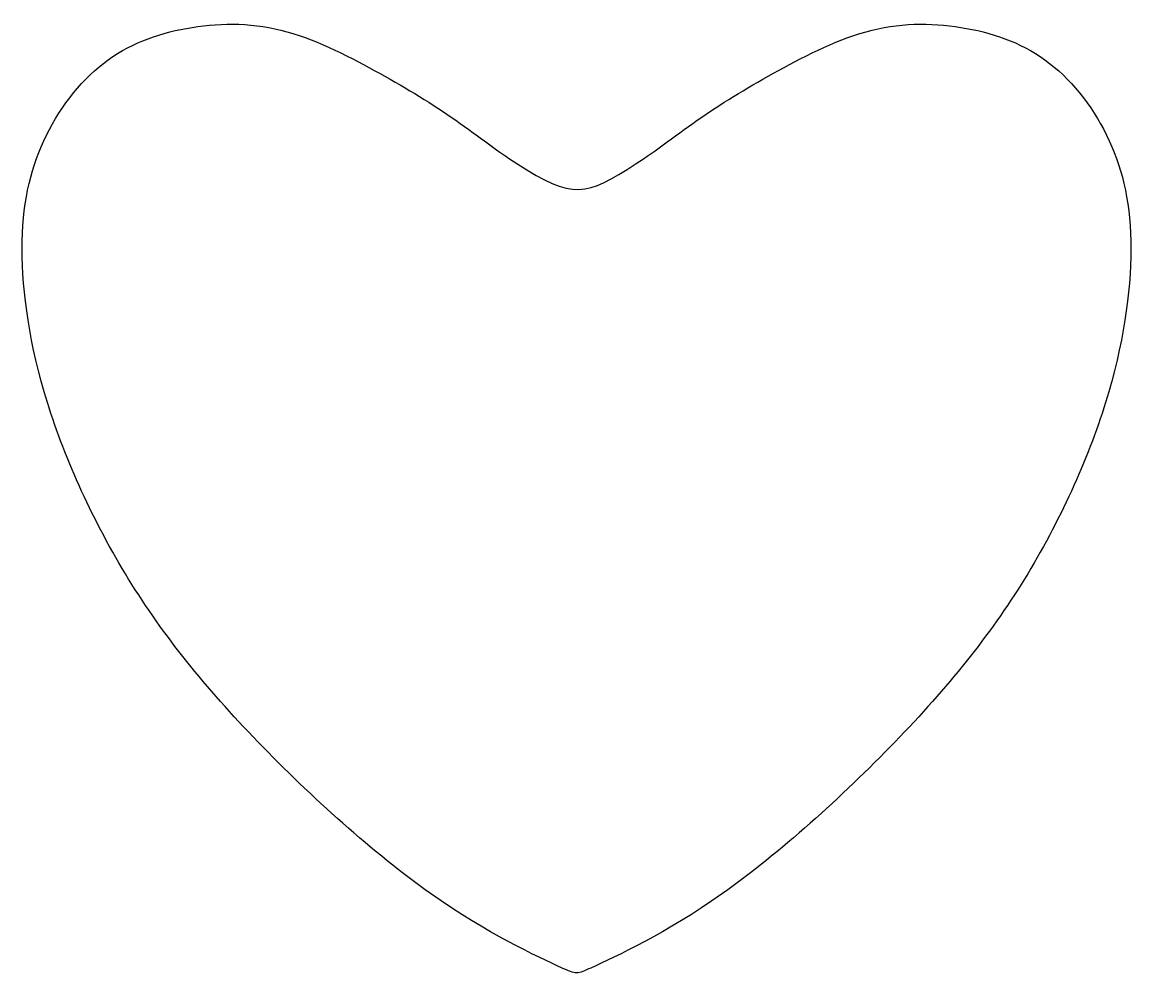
# Model space of a CAD drawing. Header units: millimetres. Extents: x -1234 to 1259, y 230 to 2117.
# Drawn here: x 1024.6 to 1041.62, y 1620.3 to 1634.9 of the extents above; entities that cross this region are included whole.
import ezdxf

# ---------------------------------------------------------------- set-up
doc = ezdxf.new("R2010")
doc.units = ezdxf.units.MM
doc.header["$MEASUREMENT"] = 0
doc.layers.add('layer 1', color=7, linetype='Continuous')

msp = doc.modelspace()

# ---------------------------------------------------------------- linework, layer by layer
at = {"layer": 'layer 1', "color": 2}
msp.add_open_spline([(1032.1922, 1632.7273), (1031.9, 1632.9169), (1031.5512, 1633.19), (1031.1868, 1633.4405), (1031.1868, 1633.4405), (1030.8238, 1633.691), (1030.445, 1633.9177), (1030.0052, 1634.1597), (1030.0052, 1634.1597), (1029.5677, 1634.3981), (1029.0653, 1634.6546), (1028.5704, 1634.777), (1028.5704, 1634.777), (1028.0748, 1634.8997), (1027.5841, 1634.8905), (1027.1204, 1634.8049), (1027.1204, 1634.8049), (1026.6591, 1634.7218), (1026.2229, 1634.5594), (1025.8465, 1634.2672), (1025.8465, 1634.2672), (1025.4676, 1633.9732), (1025.1468, 1633.5498), (1024.9292, 1633.0758), (1024.9292, 1633.0758), (1024.7123, 1632.6046), (1024.5981, 1632.0853), (1024.5981, 1631.4181), (1024.5981, 1631.4181), (1024.5981, 1630.7544), (1024.7123, 1629.9422), (1024.9854, 1629.0582), (1024.9854, 1629.0582), (1025.2603, 1628.1752), (1025.6944, 1627.2207), (1026.2331, 1626.3463), (1026.2331, 1626.3463), (1026.7716, 1625.4732), (1027.4126, 1624.6801), (1028.2202, 1623.8448), (1028.2202, 1623.8448), (1029.0275, 1623.0082), (1030.0021, 1622.1302), (1030.8698, 1621.5161), (1030.8698, 1621.5161), (1031.7394, 1620.9027), (1032.5049, 1620.5514), (1032.8898, 1620.3741), (1032.8898, 1620.3741), (1032.9846, 1620.3313), (1033.056, 1620.3002), (1033.1098, 1620.3002), (1033.1098, 1620.3002), (1033.1098, 1620.3002), (1033.1098, 1620.3002), (1033.1098, 1620.3002), (1033.1098, 1620.3002), (1033.1098, 1620.3002), (1033.1123, 1620.3002), (1033.1123, 1620.3002), (1033.1123, 1620.3002), (1033.1661, 1620.3002), (1033.2368, 1620.3331), (1033.3274, 1620.3741), (1033.3274, 1620.3741), (1033.7147, 1620.5514), (1034.4792, 1620.9027), (1035.3487, 1621.5161), (1035.3487, 1621.5161), (1036.2183, 1622.1302), (1037.1897, 1623.0082), (1037.997, 1623.8448), (1037.997, 1623.8448), (1038.806, 1624.6801), (1039.447, 1625.4732), (1039.9865, 1626.3463), (1039.9865, 1626.3463), (1040.5242, 1627.2207), (1040.9593, 1628.1752), (1041.2317, 1629.0582), (1041.2317, 1629.0582), (1041.5062, 1629.9422), (1041.6205, 1630.7544), (1041.6205, 1631.4181), (1041.6205, 1631.4181), (1041.6205, 1632.0853), (1041.508, 1632.6046), (1041.2904, 1633.0758), (1041.2904, 1633.0758), (1041.0722, 1633.5498), (1040.751, 1633.9732), (1040.3739, 1634.2672), (1040.3739, 1634.2672), (1039.9957, 1634.5594), (1039.5606, 1634.72), (1039.0986, 1634.8049), (1039.0986, 1634.8049), (1038.6348, 1634.8905), (1038.1441, 1634.8997), (1037.6482, 1634.777), (1037.6482, 1634.777), (1037.1518, 1634.6546), (1036.652, 1634.3981), (1036.2133, 1634.1597), (1036.2133, 1634.1597), (1035.774, 1633.9177), (1035.3958, 1633.691), (1035.0321, 1633.4405), (1035.0321, 1633.4405), (1034.6692, 1633.19), (1034.3186, 1632.9169), (1034.0264, 1632.7273), (1034.0264, 1632.7273), (1033.2492, 1632.2271), (1033.0585, 1632.1684), (1032.1922, 1632.7273)], degree=3, knots=[0, 0, 0, 0, 0.0333333, 0.0333333, 0.0333333, 0.0333333, 0.0666667, 0.0666667, 0.0666667, 0.0666667, 0.1, 0.1, 0.1, 0.1, 0.1333333, 0.1333333, 0.1333333, 0.1333333, 0.1666667, 0.1666667, 0.1666667, 0.1666667, 0.2, 0.2, 0.2, 0.2, 0.2333333, 0.2333333, 0.2333333, 0.2333333, 0.2666667, 0.2666667, 0.2666667, 0.2666667, 0.3, 0.3, 0.3, 0.3, 0.3333333, 0.3333333, 0.3333333, 0.3333333, 0.3666667, 0.3666667, 0.3666667, 0.3666667, 0.4, 0.4, 0.4, 0.4, 0.4333333, 0.4333333, 0.4333333, 0.4333333, 0.4666667, 0.4666667, 0.4666667, 0.4666667, 0.5, 0.5, 0.5, 0.5, 0.5333333, 0.5333333, 0.5333333, 0.5333333, 0.5666667, 0.5666667, 0.5666667, 0.5666667, 0.6, 0.6, 0.6, 0.6, 0.6333333, 0.6333333, 0.6333333, 0.6333333, 0.6666667, 0.6666667, 0.6666667, 0.6666667, 0.7, 0.7, 0.7, 0.7, 0.7333333, 0.7333333, 0.7333333, 0.7333333, 0.7666667, 0.7666667, 0.7666667, 0.7666667, 0.8, 0.8, 0.8, 0.8, 0.8333333, 0.8333333, 0.8333333, 0.8333333, 0.8666667, 0.8666667, 0.8666667, 0.8666667, 0.9, 0.9, 0.9, 0.9, 0.9333333, 0.9333333, 0.9333333, 0.9333333, 1, 1, 1, 1], dxfattribs=at)

doc.saveas('drawing.dxf')
